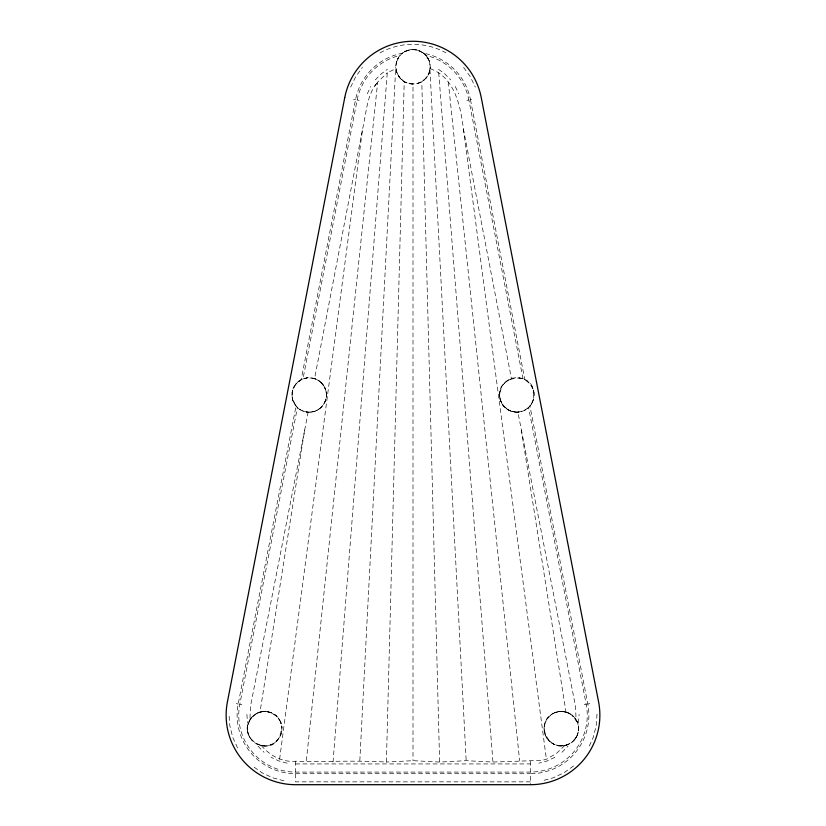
<?xml version="1.0" encoding="UTF-8"?>
<svg xmlns="http://www.w3.org/2000/svg" width="826" height="826" viewBox="0 0 826 826"><rect width="100%" height="100%" fill="white"/><g stroke="black" fill="none" stroke-linecap="round" stroke-linejoin="round"><path stroke-width="0.62" stroke-dasharray="4.13 3.1" d="M295.925 383.925L292.61 390.213L292.094 396.965M500.06 399.02L502.373 404.368C486.803 376.966 536.342 365.65 533.916 396.996M554.927 712.632C532.047 721.573 550.013 756.802 570.921 742.956C578.417 738.155 580.843 727.272 576.073 719.745L575.536 706.406L517.881 412.164C510.964 412.411 504.056 408.498 501.145 402.128M263.287 745.837C273.912 746.756 283.607 736.709 281.738 726.075C278.878 768.356 224.548 733.984 257.949 712.776M261.326 745.558C269.865 755.573 282.162 762.47 295.646 761.231C325.898 762.006 356.151 760.188 386.392 762.068L404.213 81.629L400.176 78.325L396.79 72.678M534.03 394.054L533.235 400.218M396.883 72.647L395.757 66.782L397.038 60.319M359.826 760.674L395.757 66.782M578.407 730.876L578.551 728.511M429.21 60.917L430.232 67.143L429.117 72.647M417.171 83.529C424.471 81.681 430.15 74.701 430.232 67.143M499.596 395.86L499.895 391.627M578.479 722.987L579.109 714.428M597.022 714.149L596.165 725.847L593.274 737.226L588.442 747.922M333.043 762.068L387.291 72.74L395.86 68.661M306.363 760.674L377.678 82.146L387.291 72.74M279.611 759.249L362.593 128.959C366.476 113.172 366.445 95.062 377.678 82.146M251.032 718.3L249.091 721.315C251.197 716.813 255.327 713.561 260.004 712.053L304.68 430.026L308.119 412.164C318.919 413.124 328.552 402.262 326.105 391.627C327.23 397.471 325.134 403.707 320.756 407.734M326.249 392.536C325.33 386.103 320.591 380.817 314.572 378.576L362.593 128.959M530.354 781.861L295.646 781.861L295.646 773.714A58.532 58.532 0 0 1 238.187 704.02L296.038 406.103L292.394 398.855L291.97 393.93M423.077 52.885C417.099 48.3 408.147 48.579 402.314 53.267A58.532 58.532 0 0 0 355.541 99.667L301.17 379.692L295.388 384.606M533.524 399.206L531.686 403.677L528.588 407.548L586.212 704.33A56.901 56.901 0 0 1 530.354 772.083L295.646 772.083A56.901 56.901 0 0 1 239.788 704.33L297.412 407.548L294.324 403.707M298.671 381.282L302.987 378.866L357.142 99.977A56.901 56.901 0 0 1 400.063 55.404L402.314 53.267M304.68 430.026L250.464 706.406L249.927 719.745M292.084 392.753L292.61 390.213M499.751 392.536L502.631 385.153L507.019 380.765M247.862 724.887L250.949 718.238M577.209 735.305L578.169 732.249M396.542 61.661L400.063 55.404M428.312 74.732L429.21 72.678L427.187 76.353M531.407 404.131L532.925 400.806M292.941 389.16L294.324 386.207M367.312 93.782L370.74 86.503M350.689 87.071L355.686 76.735L362.387 67.412M397.543 59.152L398.813 56.994M574.906 739.239L576.651 736.524M531.686 403.677L529.962 406.103L587.813 704.02A58.532 58.532 0 0 1 530.354 773.714L530.354 784.7M576.228 737.298L572.604 741.665M425.824 78.325L427.3 76.426L424.43 79.461M374.725 85.976L378.401 81.423M375.314 79.874L380.92 74.103L387.394 69.322M561.948 752.31L567.968 746.198M564.674 745.558L556.621 753.322L546.389 759.249L542.021 760.354L492.957 762.068L466.174 760.674L439.608 762.068L413 760.674L386.392 762.068M296.431 383.491L299.084 380.982M517.881 412.164L523.973 410.636L528.671 407.466M424.543 79.606L421.787 81.629L439.608 762.068M573.564 765.96L563.993 772.754L553.368 777.762L542.042 780.828M320.106 408.292C313.622 413.589 303.441 413.434 297.412 407.548M524.613 410.326L526.069 409.5M507.092 380.9L513.297 378.071L510.953 378.742M404.637 51.718L406.268 50.923M570.023 743.524L563.064 745.795L558.613 745.434M554.948 757.277L547.184 760.942L538.903 763.183M380.032 52.864C400.156 41.476 425.844 41.476 445.968 52.864M421.105 82.022C415.777 84.655 409.417 84.572 404.213 81.629L404.895 82.022L401.57 79.461M404.895 51.584L409.933 49.828M302.874 378.907L308.418 377.73L314.572 378.576M554.969 712.797L559.264 711.527M563.735 711.578C549.321 709.038 538.253 727.334 547.39 738.826L546.192 736.947M258.001 712.91L262.286 711.836M563.064 745.795L566.574 745.062L563.053 745.785M466.855 100.359L468.858 99.977L523.013 378.866M411.947 49.591L417.254 50.087L423.686 53.267A58.532 58.532 0 0 1 470.459 99.667L472.462 99.275M584.209 704.723L586.212 704.33M587.813 704.02L589.816 703.638M306.054 377.998L307.706 377.771M260.004 712.053C270.102 709.193 281.325 716.906 281.893 727.448M266.096 711.465L262.265 711.578L266.715 711.63L272.157 713.106M295.646 763.936L530.354 763.936M295.646 773.714L530.354 773.714M515.951 412.174L519.182 412.029L513.101 411.524M559.904 711.465C566.337 711.165 572.686 714.201 576.073 719.745M308.552 412.184L306.188 411.926L308.119 412.164M518.563 377.802L520.235 378.05M408.87 83.395L413 84.035L413 760.674M353.538 99.275L355.541 99.667M357.142 99.977L359.145 100.359M236.184 703.638L238.187 704.02M239.788 704.33L241.791 704.723M556.631 745.238L558.582 745.672L554.38 744.205M262.947 745.785L258.59 744.753M563.714 711.836L567.999 712.91M287.097 763.183L278.816 760.942L271.052 757.277M283.958 780.828L272.632 777.762L262.007 772.754L252.436 765.96M315.047 378.742L313.384 378.236L319.838 381.395M510.21 410.873L513.039 411.771L508.961 410.13M256.308 743.71L258.579 744.773M430.139 68.661C454.723 77.21 460.66 106.378 463.407 128.959L511.428 378.576M570.033 713.778L568.051 712.776L571.809 715.171M551.737 742.987A17.243 17.243 0 0 0 578.51 729.771A17.243 17.243 0 0 0 553.678 713.189A17.243 17.243 0 0 0 551.737 742.987L554.298 744.402L550.56 741.965M301.149 410.202L299.693 409.345M271.073 712.632L274.851 715.006M505.894 408.292L508.888 410.264L502.982 405.246M525.925 380.311L530.22 384.111L532.894 388.726M438.606 69.322L445.08 74.103L450.686 79.874M423.686 53.267L425.937 55.404A56.901 56.901 0 0 1 468.858 99.977M276.813 716.39L274.986 714.82L278.063 718.031M573.688 716.648L571.912 715.048L577.168 721.883L575.051 718.238L578.045 724.516M548.381 740.055L550.477 742.058L547.473 738.764M318.981 380.765L322.14 383.842M401.457 79.606L397.688 74.732L396.036 69.859M258.032 746.198L264.052 752.31M251.403 739.631L253.035 741.356M425.937 55.404L429.386 61.434M502.445 404.327L505.244 407.734M323.369 385.153L322.264 383.729L324.577 387.487M463.613 67.412L470.314 76.735L475.311 87.071M279.735 720.231L278.197 717.928L280.396 721.81M427.063 56.829L428.457 59.152M248.977 735.749L250.557 738.527M427.3 57.17L429.19 60.928M455.26 86.503L458.688 93.782M237.558 747.922L232.726 737.226L229.834 725.847L228.978 714.149M292.848 400.187L294.593 404.131M325.351 388.963L324.701 387.425L326.033 391.638M281.284 723.979L280.499 721.769L281.656 726.085M544.871 733.829L545.243 734.892M292.394 398.855L292.765 400.218M247.666 731.382L248.471 734.5M533.441 390.378L533.947 393.011M470.459 99.667L524.83 379.692M499.627 396.036L500.453 400.383M521.32 430.026L565.996 712.053M463.407 128.959L546.389 759.249M448.322 82.146L519.637 760.674M438.709 72.74L492.957 762.068M246.891 714.428L247.521 722.987M429.964 69.859L466.174 760.674M247.459 728.036L247.542 730.473M530.354 761.231L530.354 772.083M295.646 761.231L295.646 772.083M402.881 80.762A17.243 17.243 0 0 0 430.15 68.579A17.243 17.243 0 0 0 405.969 51.057A17.243 17.243 0 0 0 402.881 80.762M507.329 409.345A17.243 17.243 0 0 0 534.03 395.974A17.243 17.243 0 0 0 509.095 379.537A17.243 17.243 0 0 0 507.329 409.345M254.48 742.543A17.243 17.243 0 0 0 281.831 730.545A17.243 17.243 0 0 0 257.764 712.859A17.243 17.243 0 0 0 254.48 742.543M299.642 409.314A17.243 17.243 0 0 0 326.394 396.036A17.243 17.243 0 0 0 301.521 379.506A17.243 17.243 0 0 0 299.642 409.314"/><path stroke-width="1.24" d="M344.752 97.571L227.408 701.924A69.518 69.518 0 0 0 295.646 784.7L530.354 784.7A69.518 69.518 0 0 0 598.592 701.924L481.248 97.571A69.518 69.518 0 0 0 344.752 97.571"/></g></svg>
